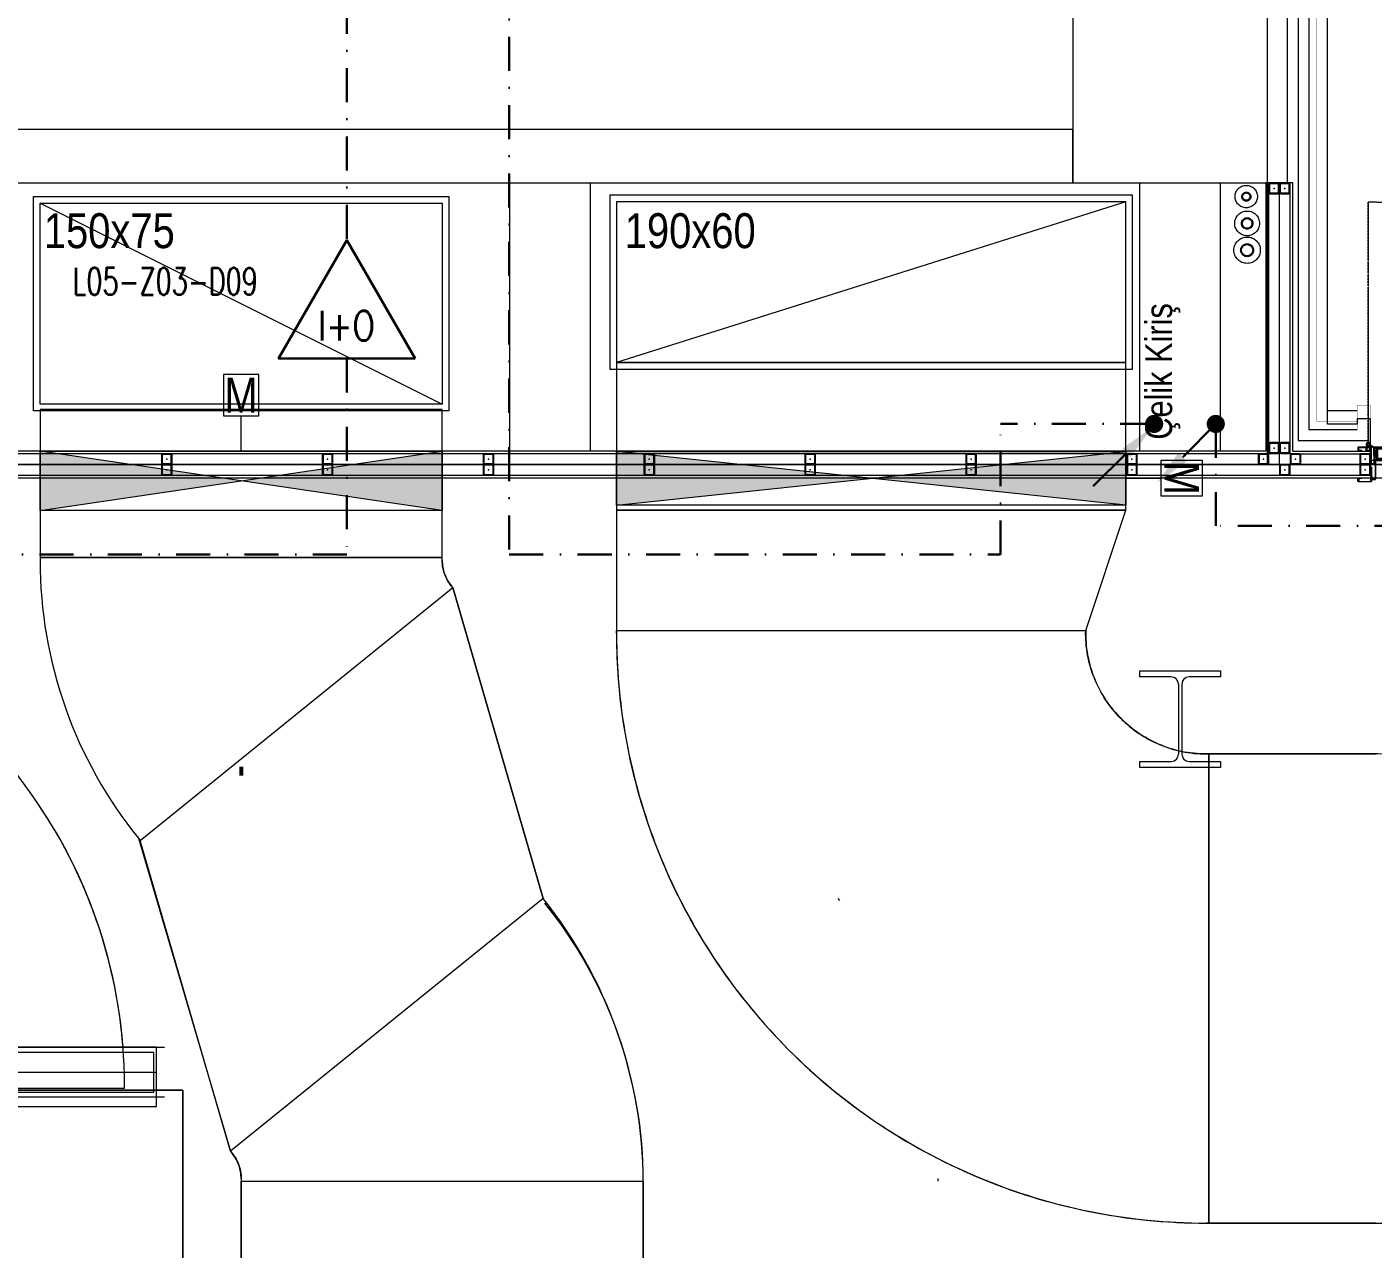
# Model space of a CAD drawing. Extents: x -1133 to 23780, y -1311 to 8245.
# Drawn here: x 19327 to 19829, y 1547 to 2003 of the extents above; entities that cross this region are included whole.
import ezdxf
from ezdxf.enums import TextEntityAlignment as Align
from ezdxf.xclip import XClip

# ---------------------------------------------------------------- set-up
doc = ezdxf.new("R2010")
doc.units = 0
doc.header["$MEASUREMENT"] = 0
doc.header["$XCLIPFRAME"] = 0
for name, pattern in [('DASHDOT', [25.4, 12.7, -6.35, 0, -6.35]), ('DOT2', [0.125, 0, -0.125]), ('HIDDEN', [0.375, 0.25, -0.125])]:
    doc.linetypes.add(name, pattern=pattern)
doc.layers.get('0').update_dxf_attribs({"color": 9, "lineweight": 9})
for name, color, linetype, lineweight in [('00', 9, 'Continuous', 9), ('01', 9, 'Continuous', 9), ('06B', 9, 'Continuous', 9), ('06D', 9, 'Continuous', 9), ('10', 9, 'Continuous', 9), ('11', 9, 'Continuous', 9), ('20', 9, 'DOT2', 9), ('21', 9, 'Continuous', 9), ('33', 9, 'BATTING', 9), ('35', 9, 'Continuous', 9), ('40', 9, 'Continuous', 9), ('40B', 9, 'Continuous', 9), ('E-AŞAĞIDAN GELEN HAT', 7, 'Continuous', 30), ('E-DEDEKTÖR NUMARALARI', 20, 'Continuous', 30), ('E-KABLO', 7, 'Continuous', 30), ('E-KOMBİNE DEDEKTÖR (ISI+OPTİK DUMAN)', 7, 'Continuous', 30), ('E-YUKARI ÇIKAN HAT', 7, 'Continuous', 30)]:
    doc.layers.add(name, color=color, linetype=linetype, lineweight=lineweight)
doc.styles.add('DEBI-BLOCK', font='arial.ttf', dxfattribs={"width": 0.8})
doc.styles.add('E-YAZI', font='txttw.shx')
doc.styles.add('MuuM_TEXT-STANDART', font='ARIALN.TTF')
doc.linetypes.add('BATTING', pattern='A,0.0001,-0.1,[134,ltypeshp.shx,S=0.1,R=0,X=-0.1,Y=0],-0.2,[134,ltypeshp.shx,S=0.1,R=180,X=0.1,Y=0],-0.1', length=0.4001)

# ---------------------------------------------------------------- blocks, each defined once
blk = doc.blocks.new('p-m-mekanik')
h = blk.add_hatch(color=256)
h.paths.add_polyline_path([(524.75, 1418.74), (524.75, 1440.97), (449.75, 1429.86)])
h.paths.add_polyline_path([(374.75, 1418.74), (449.75, 1429.86), (374.75, 1440.97)])
h = blk.add_hatch(color=256)
h.paths.add_polyline_path([(779.75, 1420.82), (779.75, 1440.82), (684.75, 1430.82)])
h.paths.add_polyline_path([(589.75, 1420.82), (684.75, 1430.82), (589.75, 1440.82)])
for p, q in [((782.25, 1536.47), (587.25, 1536.47)), ((587.25, 1536.47), (587.25, 1471.47)), ((782.25, 1471.47), (782.25, 1536.47)), ((372.25, 1455.97), (372.25, 1535.97)), ((372.25, 1535.97), (527.25, 1535.97)), ((374.75, 1533.47), (524.75, 1458.47)), ((374.75, 1458.47), (374.75, 1533.47)), ((374.75, 1533.47), (524.75, 1533.47)), ((524.75, 1533.47), (524.75, 1458.47)), ((527.25, 1535.97), (527.25, 1455.97)), ((779.75, 1533.97), (589.75, 1473.97)), ((779.75, 1533.97), (589.75, 1533.97)), ((589.75, 1533.97), (589.75, 1473.97)), ((779.75, 1473.97), (779.75, 1533.97)), ((587.25, 1471.47), (782.25, 1471.47)), ((779.75, 1473.97), (589.75, 1473.97)), ((589.75, 1473.97), (589.75, 1418.97)), ((589.75, 1473.97), (779.75, 1473.97)), ((779.75, 1418.97), (779.75, 1473.97)), ((443.17, 1469.56), (443.17, 1454.05)), ((456.33, 1469.56), (443.17, 1469.56)), ((456.33, 1454.05), (456.33, 1469.56)), ((524.75, 1458.47), (374.75, 1458.47)), ((524.75, 1456.47), (374.75, 1456.47)), ((374.75, 1456.47), (374.75, 1401.23)), ((524.75, 1401.23), (524.75, 1456.47)), ((527.25, 1455.97), (372.25, 1455.97)), ((443.17, 1454.05), (456.33, 1454.05)), ((449.75, 1440.97), (449.75, 1454.05)), ((524.75, 1418.74), (374.75, 1440.97)), ((374.75, 1418.74), (524.75, 1440.97)), ((374.75, 1418.74), (374.75, 1440.97)), ((374.75, 1440.97), (524.75, 1440.97)), ((524.75, 1440.97), (524.75, 1418.74)), ((779.75, 1420.82), (589.75, 1440.82)), ((589.75, 1420.82), (779.75, 1440.82)), ((589.75, 1420.82), (589.75, 1440.82)), ((589.75, 1440.82), (779.75, 1440.82)), ((779.75, 1440.82), (779.75, 1420.82)), ((808.34, 1437.4), (792.84, 1437.4)), ((792.84, 1437.4), (792.84, 1424.24)), ((808.34, 1424.24), (808.34, 1437.4)), ((779.75, 1430.82), (792.84, 1430.82)), ((792.84, 1424.24), (808.34, 1424.24)), ((524.75, 1418.74), (374.75, 1418.74)), ((779.75, 1420.82), (589.75, 1420.82)), ((779.75, 1418.97), (589.75, 1418.97)), ((589.75, 1418.97), (589.75, 1373.97)), ((589.75, 1418.97), (779.75, 1418.97)), ((764.75, 1373.97), (779.75, 1418.97)), ((524.75, 1401.23), (374.75, 1401.23)), ((374.75, 1401.23), (374.75, 1400.23)), ((374.75, 1401.23), (524.75, 1401.23)), ((524.75, 1400.23), (524.75, 1401.23)), ((412.05, 1295.74), (528.71, 1390.03)), ((412.05, 1295.74), (528.71, 1390.03)), ((528.71, 1390.03), (528.08, 1390.8)), ((528.71, 1390.03), (562.45, 1274.04)), ((589.75, 1372.97), (589.75, 1373.97)), ((589.75, 1373.97), (764.75, 1373.97)), ((589.75, 1373.97), (764.75, 1373.97)), ((764.75, 1373.97), (764.75, 1372.97)), ((809.75, 1327.97), (810.75, 1327.97)), ((810.75, 1327.97), (810.75, 1152.97)), ((810.75, 1327.97), (872.8, 1327.97)), ((810.75, 1152.97), (810.75, 1327.97)), ((411.42, 1296.52), (412.05, 1295.74)), ((445.79, 1179.76), (412.05, 1295.74)), ((562.45, 1274.04), (445.79, 1179.76)), ((562.45, 1274.04), (445.79, 1179.76)), ((673.08, 1273.27), (672.45, 1274.04)), ((241.15, 1218.55), (421.15, 1218.55)), ((418.15, 1218.55), (244.15, 1218.55)), ((417.15, 1216.65), (245.15, 1216.65)), ((417.15, 1201.85), (417.15, 1216.65)), ((418.15, 1200.05), (418.15, 1218.55)), ((244.15, 1209.25), (418.15, 1209.25)), ((234.45, 1202.55), (427.95, 1202.55)), ((427.95, 1202.55), (234.45, 1202.55)), ((240.55, 1202.55), (421.85, 1202.55)), ((421.85, 1202.55), (240.55, 1202.55)), ((241.15, 1200.05), (421.15, 1200.05)), ((418.15, 1202.55), (244.15, 1202.55)), ((244.15, 1200.05), (418.15, 1200.05)), ((245.15, 1201.85), (417.15, 1201.85)), ((256.25, 1203.25), (406.25, 1203.25)), ((406.25, 1203.25), (406.25, 1204.25)), ((418.15, 1196.45), (418.15, 1202.55)), ((421.85, 1202.55), (421.85, 1202.55)), ((427.95, 1202.55), (427.95, 1196.45)), ((427.95, 391.55), (427.95, 1202.55)), ((244.15, 1196.45), (418.15, 1196.45)), ((427.95, 1196.45), (427.95, 1136.45)), ((445.79, 1179.76), (446.42, 1178.98)), ((449.75, 1169.55), (449.75, 1168.55)), ((449.75, 901.95), (449.75, 1168.55)), ((449.75, 1168.55), (599.75, 1168.55)), ((449.75, 1168.55), (599.75, 1168.55)), ((599.75, 1168.55), (599.75, 901.95)), ((709.75, 1168.55), (709.75, 1169.55)), ((810.75, 1152.97), (809.75, 1152.97)), ((872.8, 1152.97), (810.75, 1152.97))]:
    blk.add_line(p, q)
at = {"ltscale": 20}
for centre, radius in [((824.66, 1535.9), 4.18), ((824.97, 1525.9), 4.62), ((824.97, 1515.9), 4.92)]:
    blk.add_circle(centre, radius, dxfattribs=at)
at = {"ltscale": 0.5}
for centre, radius in [((824.66, 1535.9), 1.69), ((824.66, 1535.9), 1.36), ((824.97, 1525.9), 2.12), ((824.97, 1525.9), 1.79), ((824.97, 1515.9), 2.42), ((824.97, 1515.9), 2.42), ((824.97, 1515.9), 2.09), ((824.97, 1515.9), 2.09)]:
    blk.add_circle(centre, radius, dxfattribs=at)
for centre, radius, start, end in [((539.75, 1400.23), 165, 180, 218.9453), ((539.75, 1400.23), 15, 180, 218.9453), ((809.75, 1372.97), 220, 180, 270), ((809.75, 1372.97), 45, 180, 270), ((218.75, 1204.25), 187.5, 0, 36.1537), ((434.75, 1168.55), 165, 0, 38.9453), ((434.75, 1169.55), 15, 0, 38.9453)]:
    blk.add_arc(centre, radius, start, end)
at = {"layer": '40'}
for points in [[(149.75, 1429.86), (149.75, 1417.74, 0.159072), (182.49, 1317.45), (248.44, 1227.19, -1.730969), (244.15, 1218.55), (244.15, 1202.55), (234.45, 1202.55), (234.45, 391.55), (241.15, 391.55, -0.449208), (220.15, 370), (50, 370), (50, 190), (220.15, 190, 0.41567), (421.15, 390), (427.95, 391.55), (427.95, 1202.55), (418.15, 1202.55), (418.15, 1216.65), (418.15, 1218.55), (405.7, 1218.55, 0.139567), (370.14, 1314.87), (304.19, 1405.14, -0.1813), (299.75, 1418.74), (299.75, 1430.97)], [(614.75, -69.03), (614.7, 391.55), (621.45, 391.55), (621.45, 885.95), (611.75, 885.95), (611.75, 901.95), (599.75, 901.95), (599.75, 1168.55, 0.168741), (562.45, 1274.04), (528.71, 1390.03, -0.200457), (524.75, 1401.23), (524.75, 1418.74), (374.75, 1418.74), (374.75, 1400.23, 0.171585), (411.42, 1296.52), (445.79, 1179.76, -0.200457), (449.75, 1168.55), (449.75, 901.95), (437.75, 901.95), (437.75, 885.95), (427.95, 885.95), (427.95, 391.55), (434.7, 391.55), (434.75, -69.03)]]:
    blk.add_lwpolyline(points, format="xyb", close=True, dxfattribs=at)
for points in [[(1289.75, 170.69, 0.000003), (1289.75, 257.22)], [(1093.8, 1107.97, 0.414214), (873.8, 1327.97), (810.75, 1327.97, -0.426948), (764.75, 1373.97), (779.75, 1418.97), (589.75, 1418.97), (589.75, 1373.97, 0.415538), (809.75, 1152.97), (872.8, 1152.97, -0.426948), (918.8, 1106.97)]]:
    blk.add_lwpolyline(points, format="xyb", dxfattribs=at)
at = {"style": 'MuuM_TEXT-STANDART'}
for s, p in [('150x75', (376.15, 1516.68)), ('190x60', (592.83, 1516.68)), ('M', (443.52, 1455.3))]:
    blk.add_text(s, height=13, dxfattribs=at).set_placement(p)
blk.add_text('M', height=13, rotation=270, dxfattribs=at).set_placement((794.08, 1437.05))
at = {"style": 'DEBI-BLOCK', "width": 0.75, "flags": 8}
for tag, p in [('-', (399.97, 1627.23)), ('-', (251.72, 1361.56)), ('-', (3296.35, 465.16)), ('DEBI', (3296.35, 452.46))]:
    blk.add_attdef(tag, text='', height=13, rotation=90, dxfattribs=at).set_placement(p, align=Align.BOTTOM_RIGHT)
at = {"style": 'DEBI-BLOCK', "width": 0.75, "flags": 9}
for p in [(402.57, 1610.63), (3298.95, 448.56)]:
    blk.add_attdef('ID', text='', height=3.9, rotation=90, dxfattribs=at).set_placement(p, align=Align.MIDDLE)
at = {"style": 'DEBI-BLOCK', "width": 0.75, "flags": 8}
blk.add_attdef('KESITY', text='', height=13, rotation=90, dxfattribs=at).set_placement((3279.01, 503.33), align=Align.TOP_LEFT)
at = {"style": 'DEBI-BLOCK', "width": 0.8, "flags": 8}
blk.add_attdef('X', text='', height=13, rotation=90, dxfattribs=at).set_placement((3279.01, 499.49), align=Align.TOP_CENTER)
at = {"style": 'DEBI-BLOCK', "width": 0.75, "flags": 8}
blk.add_attdef('KESITX', text='', height=13, rotation=90, dxfattribs=at).set_placement((3279.01, 495.54), align=Align.TOP_RIGHT)
blk = doc.blocks.new('p-kolon_80x80')
blk.add_lwpolyline([(-40, -40), (40, -40), (40, 40), (-40, 40)], close=True)
blk = doc.blocks.new('prf-scr2')
at = {"linetype": 'DOT2', "ltscale": 10}
blk.add_line((0, 0.19), (0, -1.06), dxfattribs=at)
for p, q in [((0.09, -0.24), (-0.09, -0.2)), ((-0.09, -0.24), (0.09, -0.28)), ((0.09, -0.32), (-0.09, -0.28)), ((-0.09, -0.32), (0.09, -0.36)), ((0.09, -0.4), (-0.09, -0.36)), ((-0.09, -0.4), (0.09, -0.44)), ((0.09, -0.48), (-0.09, -0.44)), ((-0.09, -0.48), (0.09, -0.52)), ((0.09, -0.56), (-0.09, -0.52)), ((-0.09, -0.56), (0.09, -0.6)), ((0.09, -0.64), (-0.09, -0.6)), ((-0.09, -0.64), (0.09, -0.68)), ((0.09, -0.72), (-0.09, -0.68)), ((-0.09, -0.72), (0.09, -0.76)), ((0.06, -0.84), (-0.08, -0.76)), ((-0.07, -0.8), (0.06, -0.84)), ((0.09, -0.17), (0, -0.15)), ((0, -0.18), (0.09, -0.2))]:
    blk.add_line(p, q)
blk.add_lwpolyline([(0.23, 0), (-0.23, 0), (-0.23, -0.01), (-0.12, -0.14), (0.12, -0.14), (0.23, -0.01), (0.23, 0)], close=True)
for points in [[(0.23, -0.01), (-0.23, -0.01)], [(-0.09, -0.14), (-0.09, -0.2), (-0.12, -0.22), (-0.12, -0.23), (-0.09, -0.24), (-0.09, -0.28), (-0.12, -0.3), (-0.12, -0.31), (-0.09, -0.32), (-0.09, -0.36), (-0.12, -0.38), (-0.12, -0.39), (-0.09, -0.4), (-0.09, -0.44), (-0.12, -0.46), (-0.12, -0.46), (-0.09, -0.48), (-0.09, -0.52), (-0.12, -0.54), (-0.12, -0.54), (-0.09, -0.56), (-0.09, -0.6), (-0.12, -0.62), (-0.12, -0.62), (-0.09, -0.64), (-0.09, -0.68), (-0.12, -0.69), (-0.12, -0.7), (-0.09, -0.72), (-0.09, -0.73), (-0.08, -0.76), (-0.1, -0.77), (-0.1, -0.78), (-0.07, -0.8), (-0.01, -0.94), (0, -0.95), (0.01, -0.94), (0.08, -0.76), (0.09, -0.76), (0.12, -0.74), (0.12, -0.73), (0.09, -0.72), (0.09, -0.68), (0.12, -0.66), (0.12, -0.66), (0.09, -0.64), (0.09, -0.6), (0.12, -0.58), (0.12, -0.58), (0.09, -0.56), (0.09, -0.52), (0.12, -0.5), (0.12, -0.5), (0.09, -0.48), (0.09, -0.44), (0.12, -0.43), (0.12, -0.42), (0.09, -0.4), (0.09, -0.36), (0.12, -0.35), (0.12, -0.34), (0.09, -0.32), (0.09, -0.28), (0.12, -0.27), (0.12, -0.26), (0.09, -0.24), (0.09, -0.2), (0.12, -0.19), (0.12, -0.18), (0.09, -0.17), (0.09, -0.14)]]:
    blk.add_lwpolyline(points)
blk = doc.blocks.new('gr-p-barel kilitli kapı kolu')
at = {"flags": 128}
for points in [[(-0.9, 0.8), (-0.9, 4.9), (-11.7, 4.9), (-11.7, 6.7), (0.9, 6.7), (0.9, 0.8)], [(-0.8, 5), (0.8, 6.6)]]:
    blk.add_lwpolyline(points, dxfattribs=at)
blk.add_lwpolyline([(-2.75, 0), (-2.75, 0.7), (2.75, 0.7), (2.75, 0)])
blk.add_lwpolyline([(-1.3, 0.7), (1.3, 0.7), (1.3, 0.8), (-1.3, 0.8)], close=True)
blk = doc.blocks.new('k-audi-teras')
at = {"layer": '10'}
for points in [[(-12.4, 4.6, 0.414214), (-12.5, 4.5), (-12.5, 0.1, 0.414214), (-12.4, 0), (-7.1, 0), (-7.1, -0.2), (-12.4, -0.2, -0.414214), (-12.7, 0.1), (-12.7, 4.5, -0.414214), (-12.4, 4.8), (-11.5, 4.8, -0.414214), (-11.2, 4.5), (-11.2, 3.4), (-11.4, 3.4), (-11.4, 4.5, 0.414214), (-11.5, 4.6)], [(-11.5, -0.2, 0.414214), (-11.8, -0.5), (-11.8, -1.5, 0.414214), (-11.5, -1.8), (-5.1, -1.8, 0.414214), (-4.8, -1.5, 0.414214), (-5.1, -1.2), (-6, -1.2), (-6, -0.2), (0, -0.2, 0.414214), (0.3, 0.1), (0.3, 4.5, 0.414214), (0, 4.8), (-0.9, 4.8, 0.414214), (-1.2, 4.5), (-1.2, 3.4), (-1, 3.4), (-1, 4.5, -0.414214), (-0.9, 4.6), (0, 4.6, -0.414214), (0.1, 4.5), (0.1, 0.1, -0.414214), (0, 0), (-6.2, 0), (-6.2, -1.4), (-5.1, -1.4, -0.414214), (-5, -1.5, -0.414214), (-5.1, -1.6), (-11.5, -1.6, -0.414214), (-11.6, -1.5), (-11.6, -0.5, -0.414214), (-11.5, -0.4), (-10.6, -0.4), (-10.6, -0.2)], [(0.81, 0.38), (0.17, -1), (-2.7, -1), (-2.7, -1.2), (0.3, -1.2), (0.98, 0.27, 14.796002)], [(-12.4, -183.4, -0.414214), (-12.5, -183.3), (-12.5, -178.9, -0.414214), (-12.4, -178.8), (-7.1, -178.8), (-7.1, -178.6), (-12.4, -178.6, 0.414214), (-12.7, -178.9), (-12.7, -183.3, 0.414214), (-12.4, -183.6), (-11.5, -183.6, 0.414214), (-11.2, -183.3), (-11.2, -182.2), (-11.4, -182.2), (-11.4, -183.3, -0.414214), (-11.5, -183.4)], [(-11.5, -178.6, -0.414214), (-11.8, -178.3), (-11.8, -177.3, -0.414214), (-11.5, -177), (-5.1, -177, -0.414214), (-4.8, -177.3, -0.414214), (-5.1, -177.6), (-6, -177.6), (-6, -178.6), (0, -178.6, -0.414214), (0.3, -178.9), (0.3, -183.3, -0.414214), (0, -183.6), (-0.9, -183.6, -0.414214), (-1.2, -183.3), (-1.2, -182.2), (-1, -182.2), (-1, -183.3, 0.414214), (-0.9, -183.4), (0, -183.4, 0.414214), (0.1, -183.3), (0.1, -178.9, 0.414214), (0, -178.8), (-6.2, -178.8), (-6.2, -177.4), (-5.1, -177.4, 0.414214), (-5, -177.3, 0.414214), (-5.1, -177.2), (-11.5, -177.2, 0.414214), (-11.6, -177.3), (-11.6, -178.3, 0.414214), (-11.5, -178.4), (-10.6, -178.4), (-10.6, -178.6)], [(0.81, -179.18), (0.17, -177.8), (-2.7, -177.8), (-2.7, -177.6), (0.3, -177.6), (0.98, -179.07, -14.796002)]]:
    blk.add_lwpolyline(points, format="xyb", close=True, dxfattribs=at)
for points in [[(-1.35, -88.8), (-3.35, -88.8), (-3.35, -89.1), (-4.39, -89.1), (-4.39, -1.5), (-3.35, -1.5), (-3.35, -1.8), (-1.35, -1.8), (-1.35, -1.5), (-3.05, -1.5), (-3.05, -1.2), (-4.69, -1.2), (-4.69, -89.4), (-3.05, -89.4), (-3.05, -89.1), (-1.35, -89.1)], [(-3.35, -88.8), (-1.35, -88.8), (-1.35, -89.4), (0.3, -89.4), (0.3, -1.2), (-1.35, -1.2), (-1.35, -1.8), (-3.35, -1.8), (-3.35, -2.1), (-1.05, -2.1), (-1.05, -1.5), (0, -1.5), (0, -89.1), (-1.05, -89.1), (-1.05, -88.5), (-3.35, -88.5), (-3.35, -88.8)], [(-1.35, -90), (-3.35, -90), (-3.35, -89.7), (-4.39, -89.7), (-4.39, -177.3), (-3.35, -177.3), (-3.35, -177), (-1.35, -177), (-1.35, -177.3), (-3.05, -177.3), (-3.05, -177.6), (-4.69, -177.6), (-4.69, -89.4), (-3.05, -89.4), (-3.05, -89.7), (-1.35, -89.7)], [(-3.35, -90), (-1.35, -90), (-1.35, -89.4), (0.3, -89.4), (0.3, -177.6), (-1.35, -177.6), (-1.35, -177), (-3.35, -177), (-3.35, -176.7), (-1.05, -176.7), (-1.05, -177.3), (0, -177.3), (0, -89.7), (-1.05, -89.7), (-1.05, -90.3), (-3.35, -90.3), (-3.35, -90)]]:
    blk.add_lwpolyline(points, dxfattribs=at)
for points in [[(-4.2, -2.1), (-4.2, -8.1), (-0.2, -8.1), (-0.2, -2.1)], [(-3.9, -2.4), (-3.9, -7.8), (-0.5, -7.8), (-0.5, -2.4)], [(-4.2, -88.5), (-4.2, -82.5), (-0.2, -82.5), (-0.2, -88.5)], [(-3.9, -88.2), (-3.9, -82.8), (-0.5, -82.8), (-0.5, -88.2)], [(-4.2, -90.3), (-4.2, -96.3), (-0.2, -96.3), (-0.2, -90.3)], [(-3.9, -90.6), (-3.9, -96), (-0.5, -96), (-0.5, -90.6)], [(-4.2, -176.7), (-4.2, -170.7), (-0.2, -170.7), (-0.2, -176.7)], [(-3.9, -176.4), (-3.9, -171), (-0.5, -171), (-0.5, -176.4)]]:
    blk.add_lwpolyline(points, close=True, dxfattribs=at)
for centre in [(1.3, 0.95), (1.3, -179.75)]:
    blk.add_circle(centre, 0.55, dxfattribs=at)
at = {"layer": '20', "linetype": 'HIDDEN'}
for points in [[(0.1, 0.2), (-1.2, 0.2), (-1.2, 1.7), (0.1, 1.7)], [(0.79, 0.4), (-1, 0.4), (-1, 1.5), (0.79, 1.5)], [(0.1, -179), (-1.2, -179), (-1.2, -180.5), (0.1, -180.5)], [(0.79, -179.2), (-1, -179.2), (-1, -180.3), (0.79, -180.3)]]:
    blk.add_lwpolyline(points, dxfattribs=at)
at = {"layer": '20'}
for points in [[(1.3, 0.95), (91.66, 0.95)], [(1.3, -179.75), (91.66, -179.75)]]:
    blk.add_lwpolyline(points, dxfattribs=at)
for centre, start, end in [((1.29, 0.95), 268.3229, 359.9985), ((1.29, -179.75), 0.0015, 91.6771)]:
    blk.add_arc(centre, 90.36, start, end, dxfattribs=at)
at = {"layer": '06B', "xscale": -1, "rotation": 90}
blk.add_blockref('gr-p-barel kilitli kapı kolu', (-4.71, -81.4), dxfattribs=at)
at = {"layer": '06B', "rotation": 270}
blk.add_blockref('gr-p-barel kilitli kapı kolu', (0.31, -81.4), dxfattribs=at)
at = {"layer": '10'}
for p in [(-2.2, -1.5), (-2.42, -89.7)]:
    blk.add_blockref('prf-scr2', p, dxfattribs=at)
at = {"layer": '10', "xscale": -1, "rotation": 180}
for p in [(-2.42, -89.1), (-2.2, -177.3)]:
    blk.add_blockref('prf-scr2', p, dxfattribs=at)
blk = doc.blocks.new('Prf-40x40')
for points in [[(1.5, -2), (-1.5, -2, -0.414214), (-2, -1.5), (-2, 1.5, -0.414214), (-1.5, 2), (1.5, 2, -0.414214), (2, 1.5), (2, -1.5, -0.414214)], [(1.5, -1.7), (-1.5, -1.7, -0.414214), (-1.7, -1.5), (-1.7, 1.5, -0.414214), (-1.5, 1.7), (1.5, 1.7, -0.414214), (1.7, 1.5), (1.7, -1.5, -0.414214)]]:
    blk.add_lwpolyline(points, format="xyb", close=True)
blk.add_point((0, 0))
blk = doc.blocks.new('prf-36')
for p, q in [((-15, 18), (15, 18)), ((-15, 15.75), (-15, 18)), ((-3.325, 15.75), (-15, 15.75)), ((15, 15.75), (3.325, 15.75)), ((15, 18), (15, 15.75)), ((-0.625, 13.05), (-0.625, -13.05)), ((0.625, 13.05), (0.625, -13.05)), ((-15, -15.75), (-3.325, -15.75)), ((-15, -18), (-15, -15.75)), ((15, -18), (-15, -18)), ((3.325, -15.75), (15, -15.75)), ((15, -15.75), (15, -18))]:
    blk.add_line(p, q)
for centre, start, end in [((-3.325, 13.05), 0, 90), ((3.325, 13.05), 90, 180), ((-3.325, -13.05), 270, 0), ((3.325, -13.05), 180, 270)]:
    blk.add_arc(centre, 2.7, start, end)
blk = doc.blocks.new('ÇATI KATI PLANI')
at = {"layer": '00'}
blk.add_lwpolyline([(19097.5, 1945), (19717.5, 1945), (19717.5, 1965), (19097.5, 1965)], close=True, dxfattribs=at)
at = {"layer": '06D'}
for points in [[(19805.5, 2075), (19805.5, 1853), (19823.5, 1853)], [(19823.5, 1860), (19812.5, 1860), (19812.5, 2070)], [(19507.5, 1845), (19507.5, 1945)], [(19537.5, 1845), (19537.5, 1945)], [(19742.5, 1845), (19742.5, 1945)], [(19772.5, 1845), (19772.5, 1945)], [(19019.5, 1840), (19788.61, 1840), (19794.5, 1840), (19794.5, 1846.13), (19794.5, 1943)], [(19794.5, 1840), (19826.5, 1840)]]:
    blk.add_lwpolyline(points, dxfattribs=at)
at = {"layer": '10'}
for points, const_width in [([(19808.5, 2075), (19808.5, 1856), (19823.5, 1856)], 0.1), ([(19825.17, 1835), (19828.5, 1835), (19828.5, 1862), (19823.5, 1862), (19823.5, 1853), (19818.5, 1853)], 0.2)]:
    blk.add_lwpolyline(points, dxfattribs=dict(at, const_width=const_width))
at = {"layer": '11'}
for points in [[(19799.5, 1845), (19799.5, 1945), (19789.5, 1945), (19789.5, 1845), (19017.5, 1845)], [(19790.5, 1944), (19790.5, 1844), (19017.5, 1844)], [(19798.5, 1844), (19798.5, 1945)], [(19798.5, 1844), (19828.5, 1844)], [(19799.5, 1845), (19828.5, 1845)], [(19017.5, 1836), (19798.5, 1836)], [(19017.5, 1835), (19799.5, 1835), (19799.5, 1835)], [(19797.5, 1836), (19828.5, 1836)], [(19797.5, 1835), (19828.5, 1835)]]:
    blk.add_lwpolyline(points, dxfattribs=at)
at = {"layer": '33', "ltscale": 0.4}
for points in [[(19801.5, 2075), (19801.5, 1849), (19827.62, 1849)], [(19019.5, 1840), (19788.61, 1840), (19794.5, 1840), (19794.5, 1846.13), (19794.5, 1943)]]:
    blk.add_lwpolyline(points, dxfattribs=at)
at = {"layer": '40B'}
for points in [[(19790, 2365), (19790, 1840), (20467.48, 1840), (20467.5, 325), (21852.5, 325), (21852.5, 2365)], [(20467.48, 1840), (18997.5, 1840), (18997.5, 325), (20467.48, 325)]]:
    blk.add_lwpolyline(points, close=True, dxfattribs=at)
at = {"rotation": 90}
blk.add_blockref('k-audi-teras', (19828.57, 1846.2), dxfattribs=at)
at = {"layer": '01'}
blk.add_blockref('p-kolon_80x80', (19757.5, 1985), dxfattribs=at)
at = {"layer": '10', "xscale": -1}
for p in [(19792.5, 1943), (19796.5, 1943), (19792.5, 1846.13), (19796.5, 1846.13), (19379.5, 1842), (19439.5, 1842), (19499.5, 1842), (19559.5, 1842), (19619.5, 1842), (19679.5, 1842), (19739.5, 1842), (19788.61, 1842), (19800.5, 1842), (19826.5, 1842), (19379.5, 1838), (19439.5, 1838), (19499.5, 1838), (19559.5, 1838), (19619.5, 1838), (19679.5, 1838), (19739.5, 1838), (19796.5, 1838), (19826.5, 1838)]:
    blk.add_blockref('Prf-40x40', p, dxfattribs=at)
at = {"layer": '10'}
blk.add_blockref('prf-36', (19757.5, 1745), dxfattribs=at)
at = {"layer": '21', "insert": (19751.04, 1849.25), "char_height": 10, "attachment_point": 4, "rotation": 90, "style": 'MuuM_TEXT-STANDART'}
blk.add_mtext_dynamic_manual_height_columns('Çelik Kiriş', width=388.5584, gutter_width=156.51, heights=[0], dxfattribs=at)
blk = doc.blocks.new('100_KOMBİNE DEDEKTÖR (ISI+OPTİK DUMAN) 085')
at = {"layer": 'E-KOMBİNE DEDEKTÖR (ISI+OPTİK DUMAN)', "color": 4}
blk.add_lwpolyline([(2.55, 0), (0, 4.416), (-2.55, 0)], close=True, dxfattribs=at)
at = {"layer": 'E-KOMBİNE DEDEKTÖR (ISI+OPTİK DUMAN)', "color": 3, "style": 'E-YAZI', "width": 0.8}
blk.add_text('I+O', height=1.1016, dxfattribs=at).set_placement((-0.018, 1.224), align=Align.MIDDLE)
blk = doc.blocks.new('100_YUKARI ÇIKAN HAT')
at = {"layer": 'E-YUKARI ÇIKAN HAT', "color": 3, "linetype": 'Continuous'}
blk.add_line((2.47, 2.47), (0, 0), dxfattribs=at)
at = {"layer": 'E-YUKARI ÇIKAN HAT', "color": 4, "linetype": 'Continuous', "const_width": 0.675}
blk.add_lwpolyline([(-0.34, 0, 1), (0.34, 0, 1)], format="xyb", close=True, dxfattribs=at)
at = {"layer": 'E-YUKARI ÇIKAN HAT', "color": 3, "linetype": 'Continuous'}
blk.add_solid([(2.15, 2.79), (2.79, 2.15), (4.38, 4.38)], dxfattribs=at)
blk = doc.blocks.new('100_AŞAĞIDAN GELEN HAT')
at = {"layer": 'E-AŞAĞIDAN GELEN HAT', "color": 3, "linetype": 'Continuous'}
blk.add_line((-2.07, -2.17), (-4.55, -4.64), dxfattribs=at)
at = {"layer": 'E-AŞAĞIDAN GELEN HAT', "color": 4, "linetype": 'Continuous', "const_width": 0.675}
blk.add_lwpolyline([(-0.34, 0, 1), (0.34, 0, 1)], format="xyb", close=True, dxfattribs=at)
at = {"layer": 'E-AŞAĞIDAN GELEN HAT', "color": 3, "linetype": 'Continuous'}
blk.add_solid([(-2.39, -1.85), (-1.76, -2.49), (-0.16, -0.26)], dxfattribs=at)

msp = doc.modelspace()

# ---------------------------------------------------------------- linework, layer by layer
at = {"layer": '35'}
msp.add_lwpolyline([(20008.5, 1841.5), (19828.47, 1841.5), (19828.5, 1857), (19823.5, 1857), (19823.5, 1855), (19812.5, 1855), (19812.5, 2070), (19814.5, 2070), (19814.5, 2075), (19782.5, 2075), (19782.5, 2325), (19809.5, 2325), (19809.5, 2330), (19807.5, 2330), (19807.5, 2365), (20417.5, 2365)], dxfattribs=at)
msp.add_lwpolyline([(19007.5, 1835), (20472.48, 1835), (20472.48, 335), (19007.5, 335)], close=True, dxfattribs=at)
at = {"layer": 'E-KABLO', "color": 6, "linetype": 'DASHDOT'}
for p, q in [((19446.72, 2191.88), (19446.72, 1923.67)), ((19507.26, 2178.01), (19507.26, 1806.4)), ((19446.72, 1879.51), (19446.72, 1806.4)), ((19747.79, 1855.12), (19690.5, 1855.12)), ((19690.5, 1806.4), (19690.5, 1855.12)), ((19770.78, 1855.12), (19770.78, 1817.07)), ((20046.72, 1817.07), (19770.78, 1817.07)), ((19446.72, 1806.4), (19162.21, 1806.4)), ((19507.26, 1806.4), (19690.5, 1806.4))]:
    msp.add_line(p, q, dxfattribs=at)

# ---------------------------------------------------------------- block references
msp.add_blockref('ÇATI KATI PLANI', (0, 0))
at = {"rotation": 90}
msp.add_blockref('k-audi-teras', (19828.7, 1846.2), dxfattribs=at)
at = {"layer": '06D'}
ref = msp.add_blockref('p-m-mekanik', (18957.5, 404.03), dxfattribs=at)
XClip(ref).set_block_clipping_path([(3794.6195661565, 2087.3897938135), (2991.8628964433, 2087.3897938135), (2991.8628964433, 1884.1623297569), (-441.8797131966, 1884.1623297569), (-441.8797131966, -324.0336106115), (3794.6195661565, -324.0336106115)])
ref.add_attrib('-', '-', dxfattribs={"layer": '0', "height": 13, "rotation": 90, "style": 'DEBI-BLOCK', "width": 0.75}).set_placement((19416.27, 1727.86), align=Align.BOTTOM_RIGHT)
at = {"layer": 'E-AŞAĞIDAN GELEN HAT', "xscale": 5, "yscale": 5, "zscale": 5}
msp.add_blockref('100_AŞAĞIDAN GELEN HAT', (19747.79, 1855.12), dxfattribs=at)
at = {"layer": 'E-KOMBİNE DEDEKTÖR (ISI+OPTİK DUMAN)', "xscale": 10, "yscale": 10, "zscale": 10}
msp.add_blockref('100_KOMBİNE DEDEKTÖR (ISI+OPTİK DUMAN) 085', (19446.72, 1879.51), dxfattribs=at)
at = {"layer": 'E-YUKARI ÇIKAN HAT', "xscale": 5, "yscale": 5, "zscale": 5, "rotation": 180}
msp.add_blockref('100_YUKARI ÇIKAN HAT', (19770.78, 1855.12), dxfattribs=at)

# ---------------------------------------------------------------- texts
at = {"layer": 'E-DEDEKTÖR NUMARALARI', "style": 'E-YAZI', "width": 0.7}
msp.add_text('L05-Z03-D09', height=10, dxfattribs=at).set_placement((19344.45, 1903.31))

doc.saveas('drawing.dxf')
